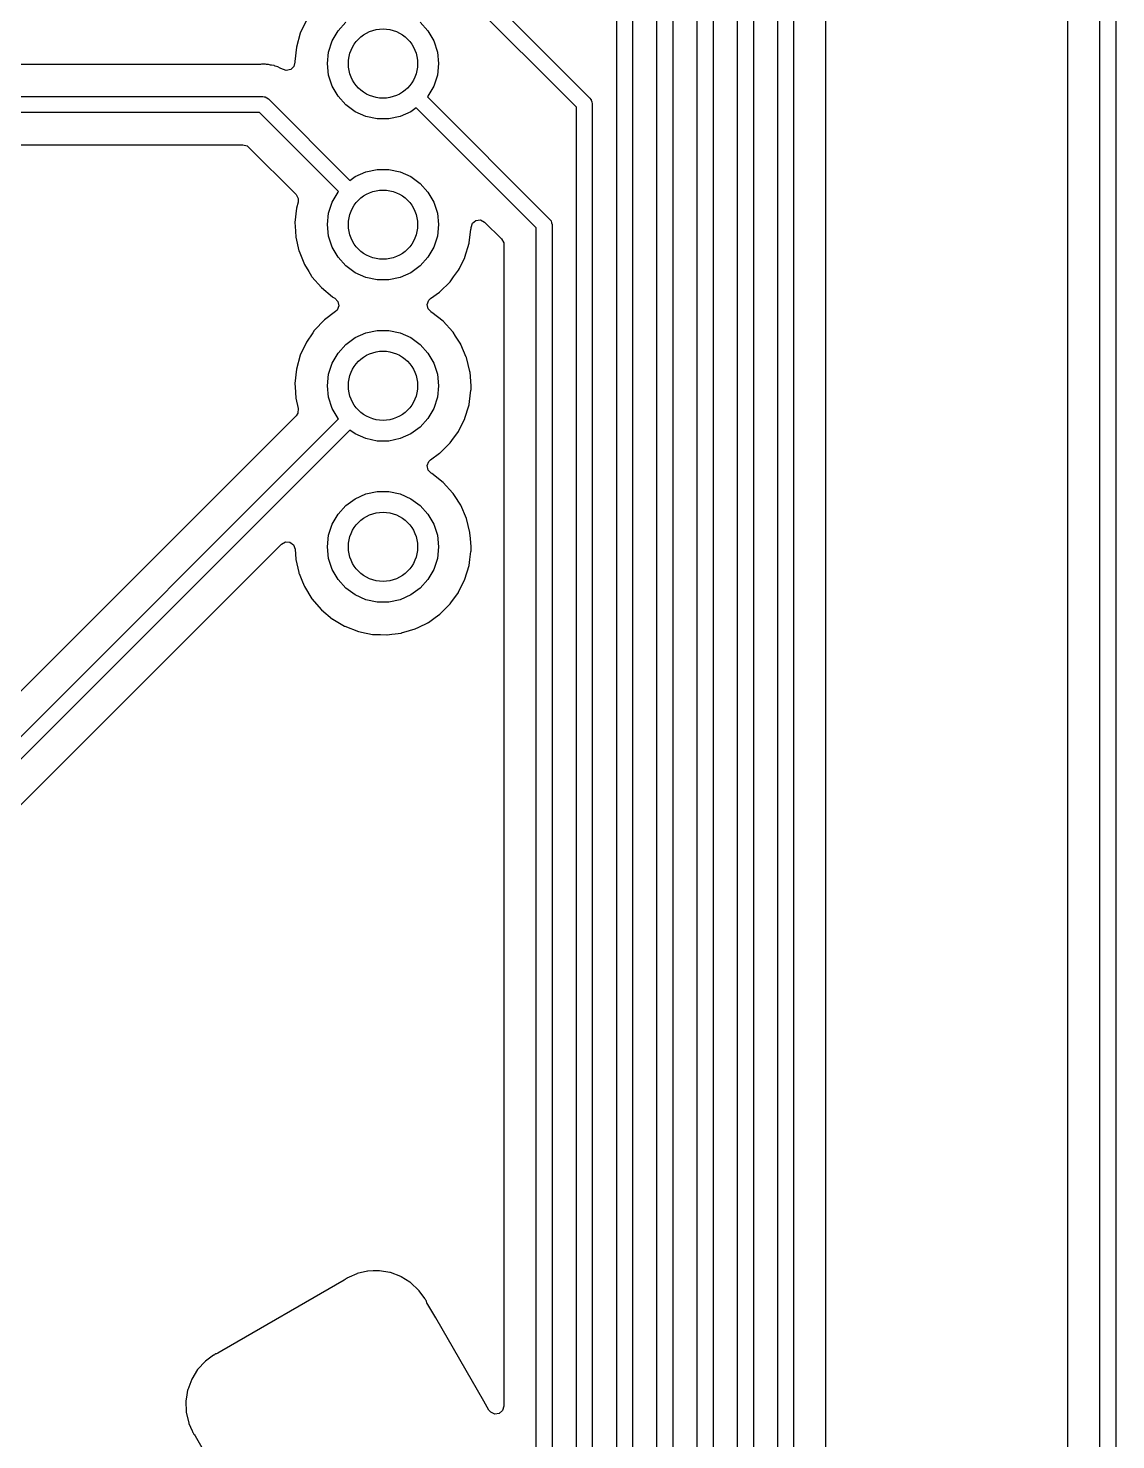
# Model space of a CAD drawing. Extents: x 189 to 319, y -167 to -61.
# Drawn here: x 240.79 to 257.94, y -106.14 to -83.89 of the extents above; entities that cross this region are included whole.
import ezdxf

# ---------------------------------------------------------------- set-up
doc = ezdxf.new("R2010")
doc.units = 0
doc.layers.add('BLACK', color=7, linetype='CONTINUOUS')

msp = doc.modelspace()

# ---------------------------------------------------------------- linework, layer by layer
at = {"layer": 'BLACK', "linetype": 'CONTINUOUS'}
for p, q in [((252.605, -118.745), (252.605, -75.6168)), ((252.855, -75.565), (252.855, -118.693)), ((253.363, -118.43), (253.363, -75.6438)), ((251.97, -119.38), (251.97, -77.5218)), ((252.22, -77.47), (252.22, -119.328)), ((251.335, -120.016), (251.335, -79.4163)), ((251.585, -79.3645), (251.585, -119.964)), ((250.7, -120.65), (250.7, -81.3213)), ((250.95, -81.2695), (250.95, -120.598)), ((247.081, -82.4286), (249.643, -84.9911)), ((249.43, -85.1313), (246.902, -82.6028)), ((250.065, -121.218), (250.065, -83.2263)), ((250.315, -83.1745), (250.315, -121.218)), ((257.176, -83.2104), (257.176, -120.793)), ((257.685, -121.218), (257.685, -83.1745)), ((257.935, -83.2263), (257.935, -121.218)), ((245.172, -83.7582), (245.076, -83.9647)), ((245.671, -83.9295), (245.794, -83.7933)), ((246.966, -83.7933), (247.089, -83.9295)), ((245.076, -83.9647), (245.015, -84.1842)), ((245.523, -84.2623), (245.579, -84.0881)), ((245.579, -84.0881), (245.671, -83.9295)), ((247.089, -83.9295), (247.181, -84.0881)), ((247.181, -84.0881), (247.237, -84.2623)), ((245.015, -84.1842), (244.991, -84.4106)), ((245.504, -84.4445), (245.523, -84.2623)), ((247.237, -84.2623), (247.256, -84.4445)), ((244.45, -84.4565), (230.584, -84.4565)), ((244.462, -84.4559), (244.45, -84.4565)), ((244.476, -84.4545), (244.462, -84.4559)), ((244.506, -84.4518), (244.476, -84.4545)), ((244.513, -84.453), (244.506, -84.4518)), ((244.526, -84.4549), (244.513, -84.453)), ((244.545, -84.4565), (244.526, -84.4549)), ((244.565, -84.4565), (244.545, -84.4565)), ((244.573, -84.4585), (244.565, -84.4565)), ((244.608, -84.4675), (244.573, -84.4585)), ((244.573, -84.4585), (244.573, -84.4585)), ((244.62, -84.4699), (244.608, -84.4675)), ((244.656, -84.4756), (244.62, -84.4699)), ((244.664, -84.4768), (244.656, -84.4756)), ((244.656, -84.4756), (244.656, -84.4756)), ((244.671, -84.48), (244.664, -84.4768)), ((244.682, -84.4849), (244.671, -84.48)), ((244.671, -84.48), (244.671, -84.48)), ((244.701, -84.4913), (244.682, -84.4849)), ((244.721, -84.4963), (244.701, -84.4913)), ((244.759, -84.5176), (244.721, -84.4963)), ((244.77, -84.5228), (244.759, -84.5176)), ((244.811, -84.5404), (244.77, -84.5228)), ((244.855, -84.5533), (244.811, -84.5393)), ((244.811, -84.5393), (244.811, -84.5404)), ((244.925, -84.5392), (244.855, -84.5533)), ((244.975, -84.4897), (244.925, -84.5392)), ((244.991, -84.4205), (244.975, -84.4897)), ((244.991, -84.4106), (244.991, -84.4205)), ((245.523, -84.6267), (245.504, -84.4445)), ((247.256, -84.4445), (247.237, -84.6267)), ((245.579, -84.801), (245.523, -84.6267)), ((247.237, -84.6267), (247.181, -84.801)), ((230.505, -84.965), (244.485, -84.965)), ((244.485, -84.965), (244.507, -84.9682)), ((244.507, -84.9682), (244.512, -84.9679)), ((244.512, -84.9679), (244.515, -84.9692)), ((244.515, -84.9692), (244.521, -84.9701)), ((244.521, -84.9701), (244.547, -84.9868)), ((244.547, -84.9868), (244.574, -85.0016)), ((244.574, -85.0016), (245.858, -86.2862)), ((245.671, -84.9596), (245.579, -84.801)), ((245.794, -85.0958), (245.671, -84.9596)), ((247.089, -84.9596), (247.081, -84.9686)), ((247.081, -84.9686), (249.008, -86.8961)), ((247.181, -84.801), (247.089, -84.9596)), ((249.643, -84.9911), (249.657, -85.009)), ((249.657, -85.009), (249.66, -85.012)), ((249.66, -85.012), (249.661, -85.0147)), ((249.661, -85.0147), (249.665, -85.0199)), ((249.665, -85.0199), (249.671, -85.05)), ((244.434, -85.215), (230.557, -85.215)), ((245.679, -86.4605), (244.434, -85.215)), ((245.942, -85.2034), (245.794, -85.0958)), ((246.109, -85.2779), (245.942, -85.2034)), ((246.818, -85.2034), (246.651, -85.2779)), ((246.902, -85.1428), (246.818, -85.2034)), ((248.795, -87.0363), (246.902, -85.1428)), ((249.43, -120.009), (249.43, -85.1313)), ((249.671, -85.05), (249.68, -85.0795)), ((249.68, -85.0795), (249.68, -120.061)), ((246.288, -85.316), (246.109, -85.2779)), ((246.472, -85.316), (246.288, -85.316)), ((246.651, -85.2779), (246.472, -85.316)), ((236.749, -85.7235), (244.171, -85.7235)), ((244.171, -85.7235), (244.239, -85.7435)), ((244.239, -85.7435), (244.26, -85.7604)), ((244.26, -85.7604), (245.008, -86.5088)), ((246.109, -86.1511), (246.288, -86.113)), ((246.288, -86.113), (246.472, -86.113)), ((246.472, -86.113), (246.651, -86.1511)), ((245.858, -86.2862), (245.942, -86.2256)), ((245.942, -86.2256), (246.109, -86.1511)), ((246.651, -86.1511), (246.818, -86.2256)), ((246.818, -86.2256), (246.966, -86.3333)), ((246.966, -86.3333), (247.089, -86.4695)), ((245.008, -86.5088), (245.042, -86.5712)), ((245.042, -86.5712), (245.041, -86.6316)), ((245.579, -86.6281), (245.671, -86.4695)), ((245.671, -86.4695), (245.679, -86.4605)), ((247.089, -86.4695), (247.181, -86.6281)), ((245.015, -86.7242), (244.991, -86.9506)), ((245.041, -86.6316), (245.015, -86.7242)), ((245.504, -86.9845), (245.523, -86.8023)), ((245.523, -86.8023), (245.579, -86.6281)), ((247.181, -86.6281), (247.237, -86.8023)), ((247.237, -86.8023), (247.256, -86.9845)), ((244.991, -86.9506), (244.991, -86.9557)), ((244.991, -86.9557), (244.991, -86.9557)), ((244.991, -86.9557), (244.994, -87.0103)), ((244.994, -87.0103), (245.004, -87.1779)), ((245.523, -87.1667), (245.504, -86.9845)), ((247.256, -86.9845), (247.237, -87.1667)), ((247.768, -87.0299), (247.79, -86.9623)), ((247.79, -86.9623), (247.845, -86.9172)), ((247.845, -86.9172), (247.915, -86.9088)), ((247.915, -86.9088), (247.983, -86.9439)), ((247.983, -86.9439), (248.25, -87.21)), ((249.008, -86.8961), (249.022, -86.914)), ((249.022, -86.914), (249.025, -86.917)), ((249.025, -86.917), (249.026, -86.9197)), ((249.026, -86.9197), (249.03, -86.9249)), ((249.03, -86.9249), (249.036, -86.955)), ((249.036, -86.955), (249.045, -86.9845)), ((249.045, -86.9845), (249.045, -119.38)), ((245.004, -87.1779), (245.005, -87.183)), ((245.005, -87.183), (245.005, -87.183)), ((245.005, -87.183), (245.053, -87.395)), ((245.579, -87.341), (245.523, -87.1667)), ((247.237, -87.1667), (247.181, -87.341)), ((247.739, -87.2723), (247.767, -87.0557)), ((247.767, -87.0557), (247.768, -87.0524)), ((247.767, -87.0557), (247.767, -87.0557)), ((247.768, -87.0524), (247.768, -87.0299)), ((248.25, -87.21), (248.284, -87.2723)), ((248.795, -119.328), (248.795, -87.0363)), ((245.053, -87.395), (245.054, -87.4001)), ((245.054, -87.4001), (245.056, -87.4048)), ((245.056, -87.4048), (245.056, -87.4049)), ((245.056, -87.4049), (245.13, -87.5867)), ((245.671, -87.4996), (245.579, -87.341)), ((247.181, -87.341), (247.089, -87.4996)), ((247.672, -87.4961), (247.738, -87.2782)), ((247.738, -87.2782), (247.739, -87.2723)), ((248.284, -87.2723), (248.286, -87.2991)), ((248.286, -87.2991), (248.286, -105.615)), ((245.13, -87.5867), (245.14, -87.611)), ((245.14, -87.611), (245.209, -87.7241)), ((245.794, -87.6358), (245.671, -87.4996)), ((245.942, -87.7434), (245.794, -87.6358)), ((246.966, -87.6358), (246.818, -87.7434)), ((247.089, -87.4996), (246.966, -87.6358)), ((247.571, -87.7002), (247.584, -87.6735)), ((247.584, -87.6735), (247.67, -87.5007)), ((247.67, -87.5007), (247.672, -87.4961)), ((247.67, -87.5007), (247.67, -87.5007)), ((245.209, -87.7241), (245.253, -87.7953)), ((245.253, -87.7953), (245.259, -87.8052)), ((245.259, -87.8052), (245.408, -87.9773)), ((246.109, -87.8179), (245.942, -87.7434)), ((246.288, -87.856), (246.109, -87.8179)), ((246.472, -87.856), (246.288, -87.856)), ((246.651, -87.8179), (246.472, -87.856)), ((246.818, -87.7434), (246.651, -87.8179)), ((247.277, -88.0459), (247.438, -87.8851)), ((247.438, -87.8851), (247.494, -87.8073)), ((247.494, -87.8073), (247.568, -87.7044)), ((247.568, -87.7044), (247.571, -87.7002)), ((245.408, -87.9773), (245.583, -88.1228)), ((245.583, -88.1228), (245.587, -88.1254)), ((245.587, -88.1254), (245.587, -88.1254)), ((245.587, -88.1254), (245.62, -88.1446)), ((247.13, -88.1506), (247.273, -88.0489)), ((247.273, -88.0489), (247.277, -88.0459)), ((247.273, -88.0489), (247.273, -88.0489)), ((245.632, -88.3541), (245.457, -88.4854)), ((245.62, -88.1446), (245.669, -88.1962)), ((245.655, -88.3318), (245.632, -88.3541)), ((245.682, -88.266), (245.655, -88.3318)), ((245.669, -88.1962), (245.682, -88.266)), ((247.078, -88.2436), (247.103, -88.1772)), ((247.092, -88.3131), (247.078, -88.2436)), ((247.14, -88.3615), (247.092, -88.3131)), ((247.103, -88.1772), (247.13, -88.1506)), ((247.14, -88.3618), (247.14, -88.3615)), ((245.457, -88.4854), (245.3, -88.6501)), ((247.142, -88.3628), (247.14, -88.3618)), ((247.142, -88.3635), (247.142, -88.3628)), ((247.149, -88.3672), (247.142, -88.3635)), ((247.328, -88.5083), (247.149, -88.3672)), ((247.481, -88.6767), (247.328, -88.5083)), ((245.273, -88.6898), (245.172, -88.8382)), ((245.297, -88.6543), (245.273, -88.6898)), ((245.3, -88.6501), (245.297, -88.6543)), ((245.297, -88.6543), (245.297, -88.6543)), ((245.794, -88.8733), (245.942, -88.7656)), ((245.942, -88.7656), (246.109, -88.6911)), ((246.109, -88.6911), (246.288, -88.653)), ((246.288, -88.653), (246.472, -88.653)), ((246.472, -88.653), (246.651, -88.6911)), ((246.651, -88.6911), (246.818, -88.7656)), ((246.818, -88.7656), (246.966, -88.8733)), ((247.484, -88.681), (247.481, -88.6767)), ((247.524, -88.744), (247.484, -88.681)), ((247.484, -88.681), (247.484, -88.681)), ((247.605, -88.8679), (247.524, -88.744)), ((245.172, -88.8382), (245.076, -89.0447)), ((245.579, -89.1681), (245.671, -89.0095)), ((245.671, -89.0095), (245.794, -88.8733)), ((246.966, -88.8733), (247.089, -89.0095)), ((247.089, -89.0095), (247.181, -89.1681)), ((247.607, -88.8726), (247.605, -88.8679)), ((247.693, -89.072), (247.607, -88.8726)), ((247.607, -88.8726), (247.607, -88.8726)), ((245.076, -89.0447), (245.015, -89.2642)), ((245.523, -89.3423), (245.579, -89.1681)), ((247.181, -89.1681), (247.237, -89.3423)), ((247.695, -89.0767), (247.693, -89.072)), ((247.751, -89.2976), (247.695, -89.0767)), ((245.015, -89.2642), (244.991, -89.4906)), ((245.504, -89.5245), (245.523, -89.3423)), ((247.237, -89.3423), (247.256, -89.5245)), ((247.751, -89.3027), (247.751, -89.2976)), ((247.752, -89.3129), (247.751, -89.3027)), ((247.751, -89.3027), (247.751, -89.3027)), ((247.77, -89.5245), (247.752, -89.3129)), ((244.991, -89.4906), (244.991, -89.4957)), ((244.991, -89.4957), (244.991, -89.4957)), ((244.991, -89.4957), (244.994, -89.5416)), ((244.994, -89.5416), (245.004, -89.7179)), ((245.523, -89.7067), (245.504, -89.5245)), ((247.256, -89.5245), (247.237, -89.7067)), ((247.744, -89.7748), (247.767, -89.5957)), ((247.767, -89.5957), (247.768, -89.5924)), ((247.767, -89.5957), (247.767, -89.5957)), ((247.768, -89.5924), (247.77, -89.5245)), ((245.004, -89.7179), (245.041, -89.8842)), ((245.041, -89.8842), (245.037, -89.9551)), ((245.579, -89.881), (245.523, -89.7067)), ((245.671, -90.0396), (245.579, -89.881)), ((247.181, -89.881), (247.089, -90.0396)), ((247.237, -89.7067), (247.181, -89.881)), ((247.672, -90.0361), (247.732, -89.8401)), ((247.732, -89.8401), (247.737, -89.8231)), ((247.737, -89.8231), (247.738, -89.8182)), ((247.737, -89.8231), (247.737, -89.8231)), ((247.738, -89.8182), (247.744, -89.7748)), ((235.871, -99.857), (245.679, -90.0486)), ((245.008, -90.001), (240.284, -94.7244)), ((245.037, -89.9551), (245.008, -90.001)), ((245.679, -90.0486), (245.671, -90.0396)), ((247.089, -90.0396), (246.966, -90.1758)), ((247.61, -90.162), (247.67, -90.0407)), ((247.67, -90.0407), (247.672, -90.0361)), ((247.67, -90.0407), (247.67, -90.0407)), ((245.858, -90.2228), (236.084, -99.9972)), ((245.942, -90.2834), (245.858, -90.2228)), ((246.109, -90.3579), (245.942, -90.2834)), ((246.288, -90.396), (246.109, -90.3579)), ((246.651, -90.3579), (246.472, -90.396)), ((246.818, -90.2834), (246.651, -90.3579)), ((246.966, -90.1758), (246.818, -90.2834)), ((247.464, -90.389), (247.568, -90.2444)), ((247.568, -90.2444), (247.571, -90.2402)), ((247.571, -90.2402), (247.61, -90.162)), ((246.472, -90.396), (246.288, -90.396)), ((247.273, -90.5889), (247.277, -90.5859)), ((247.277, -90.5859), (247.438, -90.4251)), ((247.438, -90.4251), (247.464, -90.389)), ((247.078, -90.7836), (247.103, -90.7172)), ((247.092, -90.8531), (247.078, -90.7836)), ((247.103, -90.7172), (247.13, -90.6906)), ((247.13, -90.6906), (247.273, -90.5889)), ((247.273, -90.5889), (247.273, -90.5889)), ((247.14, -90.9015), (247.092, -90.8531)), ((247.14, -90.9018), (247.14, -90.9015)), ((247.142, -90.9028), (247.14, -90.9018)), ((247.142, -90.9035), (247.142, -90.9028)), ((247.149, -90.9072), (247.142, -90.9035)), ((247.328, -91.0483), (247.149, -90.9072)), ((245.942, -91.3056), (246.109, -91.2311)), ((246.109, -91.2311), (246.288, -91.193)), ((246.288, -91.193), (246.472, -91.193)), ((246.472, -91.193), (246.651, -91.2311)), ((246.651, -91.2311), (246.818, -91.3056)), ((247.481, -91.2167), (247.328, -91.0483)), ((247.484, -91.221), (247.481, -91.2167)), ((247.507, -91.2575), (247.484, -91.221)), ((247.484, -91.221), (247.484, -91.221)), ((245.671, -91.5495), (245.794, -91.4133)), ((245.794, -91.4133), (245.942, -91.3056)), ((246.818, -91.3056), (246.966, -91.4133)), ((246.966, -91.4133), (247.089, -91.5495)), ((247.605, -91.4079), (247.507, -91.2575)), ((247.695, -91.6167), (247.605, -91.4079)), ((245.579, -91.7081), (245.671, -91.5495)), ((247.089, -91.5495), (247.181, -91.7081)), ((247.751, -91.8376), (247.695, -91.6167)), ((245.504, -92.0645), (245.523, -91.8823)), ((245.523, -91.8823), (245.579, -91.7081)), ((247.181, -91.7081), (247.237, -91.8823)), ((247.237, -91.8823), (247.256, -92.0645)), ((247.751, -91.8427), (247.751, -91.8376)), ((247.759, -91.9314), (247.751, -91.8427)), ((247.751, -91.8427), (247.751, -91.8427)), ((236.63, -100.171), (244.78, -92.0203)), ((244.78, -92.0203), (244.842, -91.9863)), ((244.842, -91.9863), (244.913, -91.9914)), ((244.913, -91.9914), (244.97, -92.0339)), ((244.97, -92.0339), (244.995, -92.1022)), ((244.995, -92.1022), (245.004, -92.2579)), ((245.523, -92.2467), (245.504, -92.0645)), ((247.256, -92.0645), (247.237, -92.2467)), ((247.751, -92.263), (247.767, -92.1357)), ((247.77, -92.0645), (247.759, -91.9314)), ((247.767, -92.1357), (247.768, -92.1324)), ((247.767, -92.1357), (247.767, -92.1357)), ((247.768, -92.1324), (247.77, -92.0645)), ((245.004, -92.2579), (245.005, -92.263)), ((245.005, -92.263), (245.005, -92.263)), ((245.005, -92.263), (245.052, -92.4708)), ((245.579, -92.421), (245.523, -92.2467)), ((247.237, -92.2467), (247.181, -92.421)), ((247.672, -92.5761), (247.738, -92.3582)), ((247.738, -92.3582), (247.751, -92.263)), ((245.052, -92.4708), (245.054, -92.4801)), ((245.054, -92.4801), (245.056, -92.4848)), ((245.056, -92.4848), (245.056, -92.4849)), ((245.056, -92.4849), (245.108, -92.6142)), ((245.671, -92.5796), (245.579, -92.421)), ((245.794, -92.7158), (245.671, -92.5796)), ((247.089, -92.5796), (246.966, -92.7158)), ((247.181, -92.421), (247.089, -92.5796)), ((247.571, -92.7802), (247.672, -92.5761)), ((245.108, -92.6142), (245.14, -92.691)), ((245.14, -92.691), (245.259, -92.8852)), ((245.942, -92.8234), (245.794, -92.7158)), ((246.966, -92.7158), (246.818, -92.8234)), ((247.45, -92.9492), (247.568, -92.7844)), ((247.568, -92.7844), (247.571, -92.7802)), ((245.259, -92.8852), (245.408, -93.0573)), ((246.109, -92.8979), (245.942, -92.8234)), ((246.288, -92.936), (246.109, -92.8979)), ((246.472, -92.936), (246.288, -92.936)), ((246.651, -92.8979), (246.472, -92.936)), ((246.818, -92.8234), (246.651, -92.8979)), ((247.277, -93.1259), (247.438, -92.9651)), ((247.438, -92.9651), (247.45, -92.9492)), ((245.408, -93.0573), (245.583, -93.2028)), ((245.583, -93.2028), (245.587, -93.2054)), ((245.587, -93.2054), (245.587, -93.2054)), ((245.587, -93.2054), (245.775, -93.3151)), ((247.087, -93.2604), (247.092, -93.2581)), ((247.092, -93.2581), (247.096, -93.2551)), ((247.096, -93.2551), (247.201, -93.1797)), ((247.096, -93.2551), (247.096, -93.2551)), ((247.201, -93.1797), (247.277, -93.1259)), ((245.775, -93.3151), (245.78, -93.3177)), ((245.78, -93.3177), (245.992, -93.3989)), ((245.992, -93.3989), (245.997, -93.3999)), ((245.997, -93.3999), (245.997, -93.3999)), ((245.997, -93.3999), (246.039, -93.4085)), ((246.039, -93.4085), (246.215, -93.4443)), ((246.215, -93.4443), (246.343, -93.449)), ((246.343, -93.449), (246.438, -93.4525)), ((246.438, -93.4525), (246.438, -93.4525)), ((246.438, -93.4525), (246.443, -93.4526)), ((246.443, -93.4526), (246.448, -93.452)), ((246.448, -93.452), (246.52, -93.4427)), ((246.448, -93.452), (246.448, -93.452)), ((246.52, -93.4427), (246.669, -93.4237)), ((246.669, -93.4237), (246.674, -93.4222)), ((246.674, -93.4222), (246.8, -93.3843)), ((246.674, -93.4222), (246.674, -93.4222)), ((246.8, -93.3843), (246.887, -93.3583)), ((246.887, -93.3583), (246.943, -93.331)), ((246.943, -93.331), (247.087, -93.2604)), ((246.134, -103.488), (245.972, -103.525)), ((246.14, -103.486), (246.134, -103.488)), ((246.134, -103.488), (246.134, -103.488)), ((246.223, -103.483), (246.14, -103.486)), ((246.313, -103.481), (246.223, -103.483)), ((246.319, -103.48), (246.313, -103.481)), ((246.313, -103.481), (246.313, -103.481)), ((246.325, -103.481), (246.319, -103.48)), ((246.49, -103.508), (246.325, -103.481)), ((246.325, -103.481), (246.325, -103.481)), ((245.766, -103.627), (243.838, -104.74)), ((245.781, -103.617), (245.766, -103.627)), ((245.799, -103.603), (245.781, -103.617)), ((245.803, -103.6), (245.799, -103.603)), ((245.814, -103.594), (245.803, -103.6)), ((245.818, -103.592), (245.814, -103.594)), ((245.836, -103.586), (245.818, -103.592)), ((245.818, -103.592), (245.818, -103.592)), ((245.844, -103.582), (245.836, -103.586)), ((245.966, -103.527), (245.844, -103.582)), ((245.972, -103.525), (245.966, -103.527)), ((245.972, -103.525), (245.972, -103.525)), ((246.496, -103.509), (246.49, -103.508)), ((246.49, -103.508), (246.49, -103.508)), ((246.663, -103.572), (246.496, -103.509)), ((246.668, -103.576), (246.663, -103.572)), ((246.802, -103.659), (246.668, -103.576)), ((246.668, -103.576), (246.668, -103.576)), ((246.815, -103.667), (246.802, -103.659)), ((246.819, -103.671), (246.815, -103.667)), ((246.82, -103.671), (246.819, -103.671)), ((246.941, -103.785), (246.82, -103.671)), ((246.946, -103.789), (246.941, -103.785)), ((246.941, -103.785), (246.941, -103.785)), ((246.949, -103.794), (246.946, -103.789)), ((247.037, -103.917), (246.949, -103.794)), ((247.041, -103.922), (247.037, -103.917)), ((247.05, -103.934), (247.041, -103.922)), ((247.057, -103.945), (247.05, -103.934)), ((247.058, -103.95), (247.057, -103.945)), ((247.064, -103.964), (247.058, -103.95)), ((247.058, -103.95), (247.058, -103.95)), ((247.073, -103.983), (247.064, -103.964)), ((247.211, -104.223), (247.073, -103.983)), ((247.97, -105.537), (247.211, -104.223)), ((243.707, -104.813), (243.58, -104.905)), ((243.712, -104.81), (243.707, -104.813)), ((243.721, -104.803), (243.712, -104.81)), ((243.724, -104.8), (243.721, -104.803)), ((243.721, -104.803), (243.721, -104.803)), ((243.735, -104.794), (243.724, -104.8)), ((243.74, -104.792), (243.735, -104.794)), ((243.754, -104.787), (243.74, -104.792)), ((243.74, -104.792), (243.74, -104.792)), ((243.773, -104.778), (243.754, -104.787)), ((243.838, -104.74), (243.773, -104.778)), ((243.457, -105.035), (243.363, -105.187)), ((243.461, -105.031), (243.457, -105.035)), ((243.575, -104.909), (243.461, -105.031)), ((243.58, -104.905), (243.575, -104.909)), ((243.575, -104.909), (243.575, -104.909)), ((243.363, -105.187), (243.3, -105.355)), ((243.28, -105.473), (243.271, -105.531)), ((243.299, -105.361), (243.28, -105.473)), ((243.3, -105.355), (243.299, -105.361)), ((243.299, -105.361), (243.299, -105.361)), ((243.271, -105.531), (243.277, -105.71)), ((243.277, -105.71), (243.317, -105.884)), ((248.051, -105.678), (247.97, -105.537)), ((248.078, -105.711), (248.051, -105.678)), ((248.143, -105.74), (248.078, -105.711)), ((248.266, -105.683), (248.213, -105.73)), ((248.286, -105.615), (248.266, -105.683)), ((243.317, -105.884), (243.32, -105.89)), ((243.32, -105.89), (243.32, -105.89)), ((243.32, -105.89), (243.373, -106.006)), ((248.213, -105.73), (248.143, -105.74)), ((243.373, -106.006), (243.376, -106.014)), ((243.376, -106.014), (243.382, -106.03)), ((243.382, -106.03), (243.384, -106.036)), ((243.384, -106.036), (243.39, -106.047)), ((243.39, -106.047), (243.393, -106.051)), ((243.393, -106.051), (243.393, -106.051)), ((243.393, -106.051), (243.407, -106.069)), ((243.407, -106.069), (243.417, -106.084)), ((243.417, -106.084), (244.568, -108.077))]:
    msp.add_line(p, q, dxfattribs=at)
at = {"layer": 'BLACK'}
for centre in [(246.38, -84.4445), (246.38, -86.9845), (246.38, -89.5245), (246.38, -92.0645)]:
    msp.add_circle(centre, 0.5461, dxfattribs=at)

doc.saveas('drawing.dxf')
